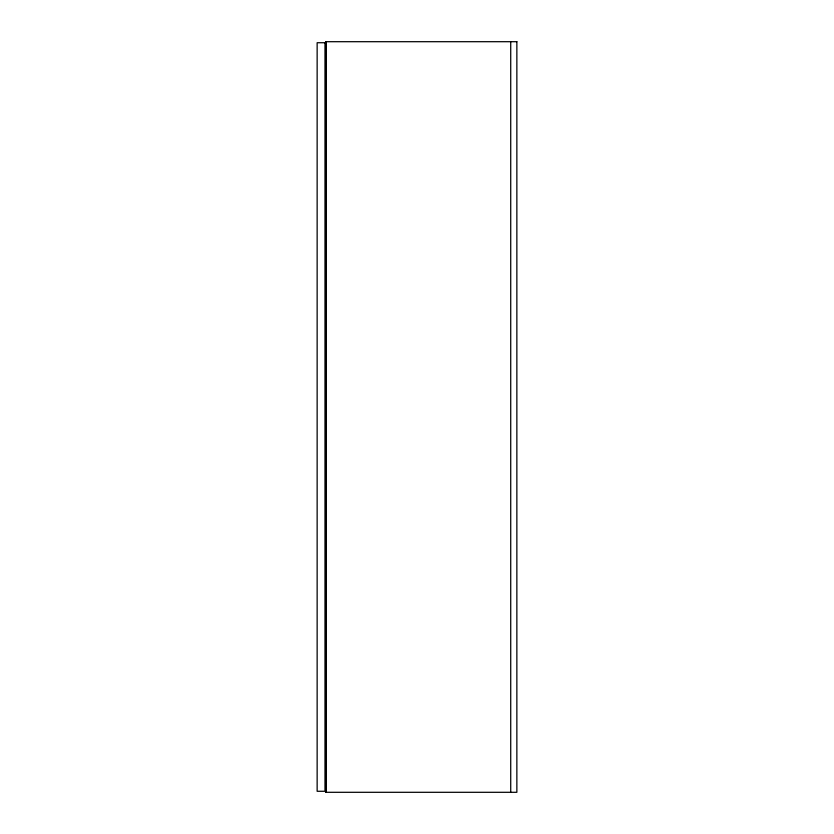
<?xml version="1.0" encoding="UTF-8"?>
<svg xmlns="http://www.w3.org/2000/svg" width="834" height="834" viewBox="0 0 834 834"><rect width="100%" height="100%" fill="white"/><g stroke="black" fill="none" stroke-linecap="round" stroke-linejoin="round"><path stroke-width="1.25" d="M510.721 41.7L510.721 792.3M326.011 41.7L326.011 792.3M516.861 41.7L325.802 41.7L325.802 792.3L516.861 792.3L516.861 41.7M324.979 42.722L317.139 42.722L317.139 791.278L324.979 791.278L324.979 42.722"/></g></svg>
